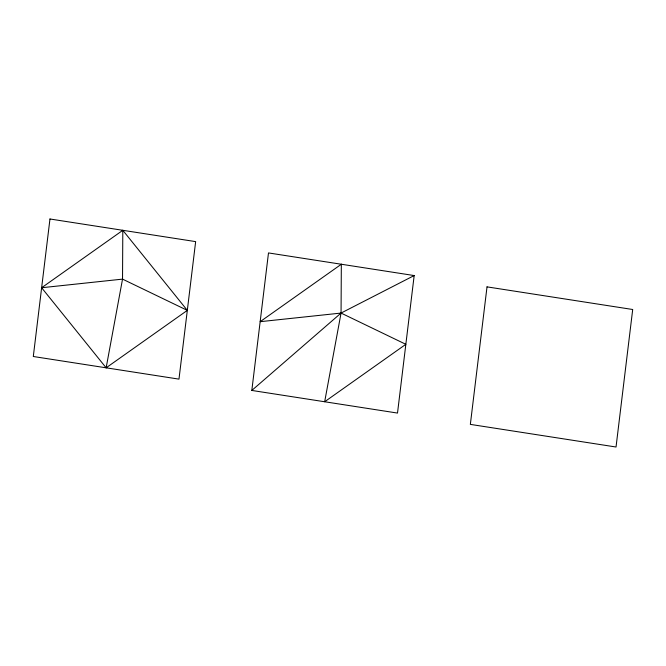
<?xml version="1.0" encoding="UTF-8"?>
<svg xmlns="http://www.w3.org/2000/svg" width="666" height="666" viewBox="0 0 666 666"><rect width="100%" height="100%" fill="white"/><g stroke="black" fill="none" stroke-linecap="round" stroke-linejoin="round"><path stroke-width="1" d="M122.81 230.303L122.536 279.121L106.144 367.815L41.633 287.745L122.81 230.303L187.321 310.373L106.144 367.815M251.823 390.442L268.49 252.93L414.177 275.558L397.51 413.07L251.823 390.442L341.059 313.062L414.177 275.558M41.633 287.745L122.536 279.121L187.321 310.373M341.333 264.244L341.059 313.062L324.667 401.756L405.844 344.314L341.059 313.062L260.156 321.686L341.333 264.244M49.967 218.989L33.3 356.501L178.979 379.129L195.654 241.616L49.967 218.989M487.021 286.871L470.346 424.384L616.033 447.011L632.7 309.499L487.021 286.871"/></g></svg>
